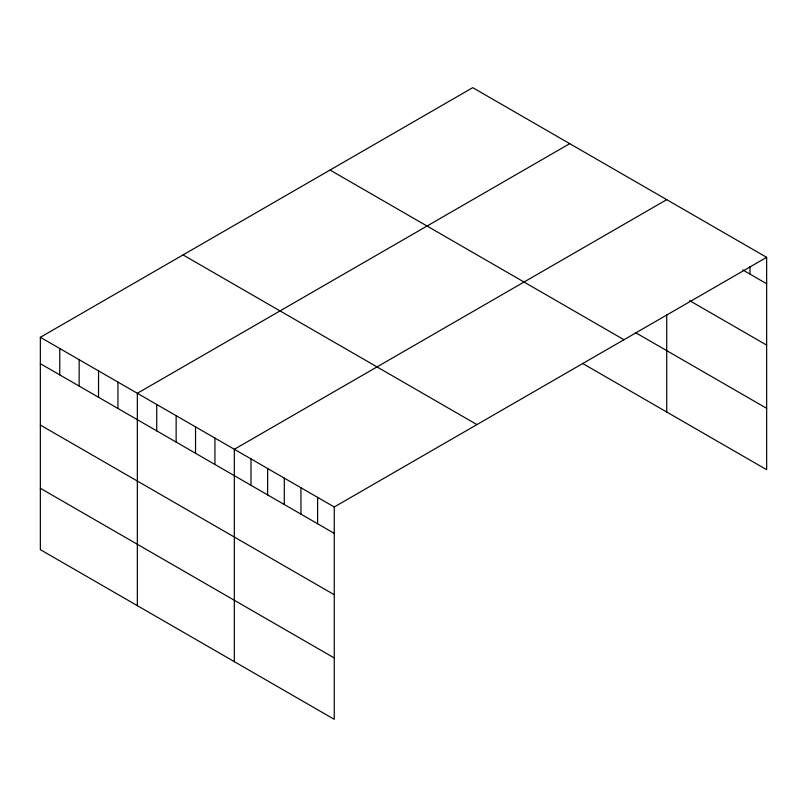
<?xml version="1.0" encoding="UTF-8"?>
<svg xmlns="http://www.w3.org/2000/svg" width="807" height="807" viewBox="0 0 807 807"><rect width="100%" height="100%" fill="white"/><g stroke="black" fill="none" stroke-linecap="round" stroke-linejoin="round"><path stroke-width="1.21" d="M766.65 257.342L334.259 506.978L334.259 719.34L40.35 549.658L40.35 337.296L472.741 87.66L766.65 257.342L766.65 469.704L582.664 363.483M569.732 143.656L137.341 393.291L137.341 605.654M666.723 199.652L234.333 449.287L234.333 661.649M742.712 269.901L766.65 283.731M689.622 300.628L766.65 345.103M635.472 332.595L766.65 408.332M330.053 170.035L623.962 339.727M183.038 254.911L476.947 424.603M40.35 337.296L334.259 506.978M40.35 363.675L334.259 533.366M40.35 425.047L334.259 594.739M40.35 488.285L334.259 657.967M749.996 266.572L749.996 274.108M666.723 314.68L666.723 412.014M317.605 497.364L317.605 523.753M300.95 487.751L300.95 514.13M284.296 478.137L284.296 504.516M267.642 468.524L267.642 494.903M250.987 458.901L250.987 485.289M214.934 438.09L214.934 464.469M195.536 426.893L195.536 453.272M176.138 415.686L176.138 442.075M156.74 404.489L156.74 430.877M117.943 382.094L117.943 408.473M98.545 370.887L98.545 397.276M79.147 359.69L79.147 386.079M59.748 348.493L59.748 374.872"/></g></svg>
